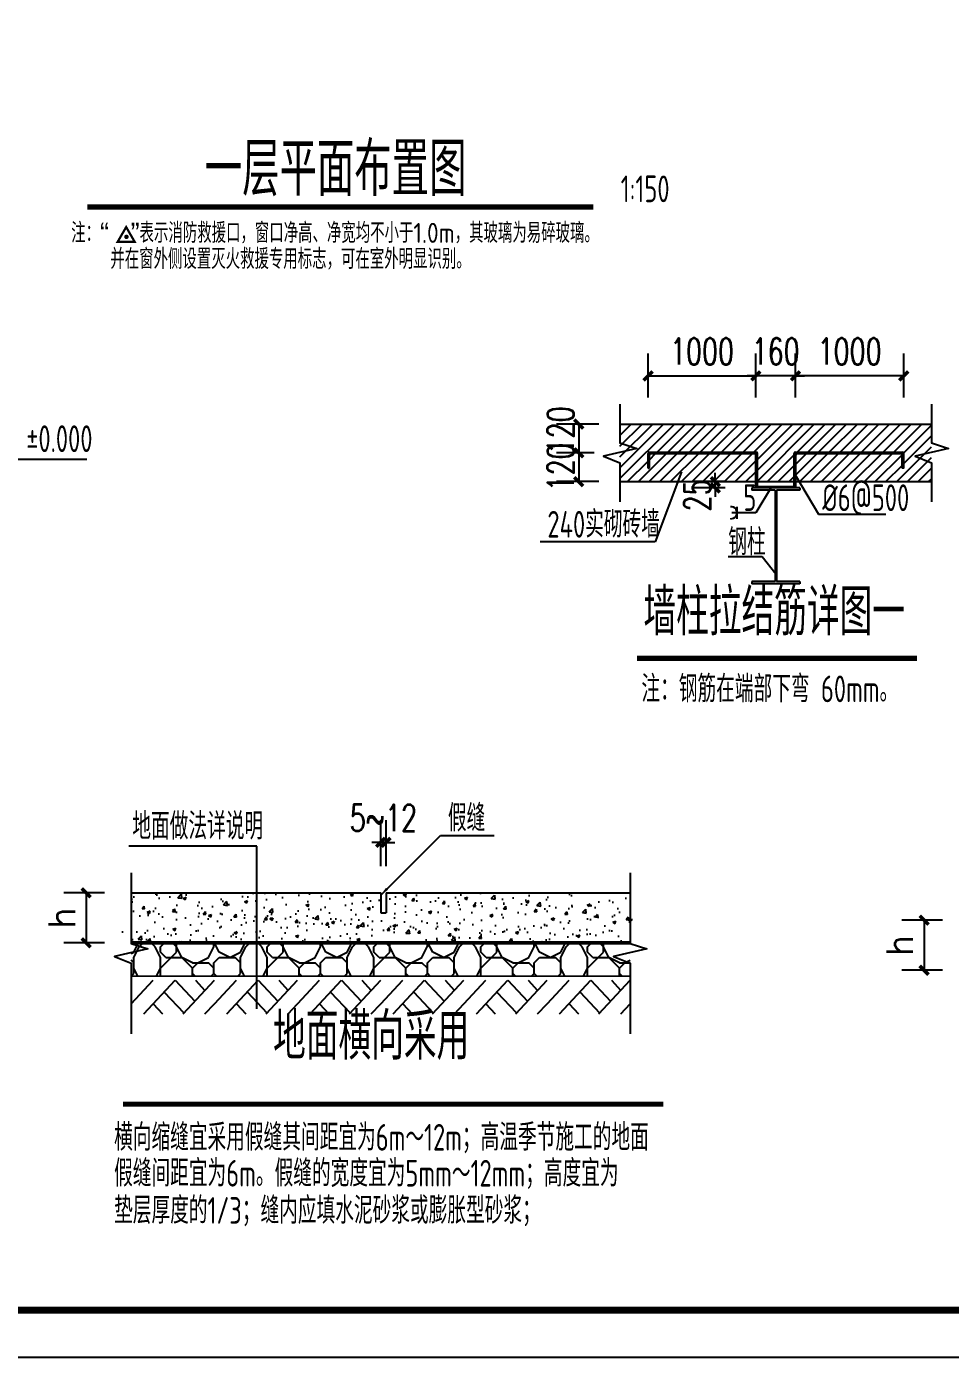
# Model space of a CAD drawing. Extents: x 177291 to 1288761, y 177638 to 322898.
# Drawn here: x 347757 to 368522, y 251928 to 281823 of the extents above; entities that cross this region are included whole.
import ezdxf
from ezdxf.enums import TextEntityAlignment as Align

# ---------------------------------------------------------------- set-up
doc = ezdxf.new("R2010")
doc.units = 0
doc.header["$LTSCALE"] = 1000
for name, color, linetype in [('AXIS', 3, 'Continuous'), ('BOLT', 251, 'Continuous'), ('GZ', 50, 'Continuous'), ('PUB_TEXT', 7, 'Continuous'), ('PUB_TITLE', 4, 'Continuous'), ('REIN', 1, 'Continuous'), ('TEXT', 7, 'Continuous'), ('填充', 251, 'Continuous'), ('文字', 7, 'Continuous')]:
    doc.layers.add(name, color=color, linetype=linetype)
doc.styles.add('-GBCBIGGBENOR', font='GBENOR.shx', dxfattribs={"bigfont": 'GBCBIG.shx'})
doc.styles.add('_TCH_DIM_T3', font='SIMPLEX', dxfattribs={"width": 0.705882, "bigfont": 'GBCBIG'})
doc.styles.add('TSSD_Norm', font='tssdeng.shx', dxfattribs={"bigfont": 'hztxt.shx'})
doc.dimstyles.new('TCH-200-1', dxfattribs={"dimtxt": 595, "dimasz": 200, "dimexe": 500, "dimexo": 600, "dimgap": 252.5, "dimtad": 1, "dimdec": 0, "dimzin": 0, "dimdsep": 46, "dimtxsty": '_TCH_DIM_T3', "dimblk": 'ARCHTICK', "dimcen": 0.09, "dimclrd": 3, "dimclre": 3, "dimclrt": 7, "dimazin": 2, "dimtfac": 1, "dimtdec": 0, "dimtix": 1, "dimtmove": 2, "dimatfit": 3, "dimfxl": 1, "dimtolj": 1, "dimtzin": 0, "dimarcsym": 0})

# ---------------------------------------------------------------- blocks, each defined once
blk = doc.blocks.new('_ArchTick')
at = {"color": 0, "linetype": 'ByBlock', "const_width": 0.4}
blk.add_lwpolyline([(-0.5, -0.5), (0.5, 0.5)], dxfattribs=at)
blk = doc.blocks.new('*D384')
at = {"layer": 'AXIS', "color": 3, "lineweight": -2, "transparency": 16777216}
for p, q in [((363237, 271601), (363237, 271801)), ((363459, 271601), (362737, 271601)), ((363459, 271461), (362737, 271461)), ((363237, 271461), (363237, 271601)), ((363237, 271461), (363237, 271261))]:
    blk.add_line(p, q, dxfattribs=at)
at = {"layer": 'Defpoints', "color": 0, "transparency": 16777216}
for p in [(363237, 271601), (364059, 271601), (364059, 271461)]:
    blk.add_point(p, dxfattribs=at)
at = {"layer": 'AXIS', "color": 3, "lineweight": -2, "transparency": 16777216, "xscale": 200, "yscale": 200, "zscale": 200}
for p, rotation in [((363237, 271601), 270), ((363237, 271461), 90)]:
    blk.add_blockref('_ArchTick', p, dxfattribs=dict(at, rotation=rotation))
at = {"layer": 'AXIS', "color": 7, "transparency": 16777216, "insert": (362832, 271292), "char_height": 595, "attachment_point": 5, "rotation": 90, "style": '_TCH_DIM_T3'}
blk.add_mtext('\\A1;25', dxfattribs=at)
blk = doc.blocks.new('*D385')
at = {"layer": 'AXIS', "color": 3, "lineweight": -2, "transparency": 16777216}
for p, q in [((361726, 273494), (361726, 274477)), ((364151, 273494), (364151, 274477)), ((361726, 273977), (364151, 273977))]:
    blk.add_line(p, q, dxfattribs=at)
at = {"layer": 'Defpoints', "color": 0, "transparency": 16777216}
for p in [(364151, 273977), (361726, 272894), (364151, 272894)]:
    blk.add_point(p, dxfattribs=at)
at = {"layer": 'AXIS', "color": 3, "lineweight": -2, "transparency": 16777216, "xscale": 200, "yscale": 200, "zscale": 200, "rotation": 180}
blk.add_blockref('_ArchTick', (361726, 273977), dxfattribs=at)
at = {"layer": 'AXIS', "color": 3, "lineweight": -2, "transparency": 16777216, "xscale": 200, "yscale": 200, "zscale": 200}
blk.add_blockref('_ArchTick', (364151, 273977), dxfattribs=at)
at = {"layer": 'AXIS', "color": 7, "transparency": 16777216, "insert": (362938, 274527), "char_height": 595, "attachment_point": 5, "style": '_TCH_DIM_T3'}
blk.add_mtext('\\A1;1000', dxfattribs=at)
blk = doc.blocks.new('*D386')
at = {"layer": 'AXIS', "color": 3, "lineweight": -2, "transparency": 16777216}
for p, q in [((360622, 272894), (359669, 272894)), ((360169, 272894), (360169, 272247)), ((360514, 272247), (359669, 272247))]:
    blk.add_line(p, q, dxfattribs=at)
at = {"layer": 'Defpoints', "color": 0, "transparency": 16777216}
for p in [(361222, 272894), (360169, 272247), (361114, 272247)]:
    blk.add_point(p, dxfattribs=at)
at = {"layer": 'AXIS', "color": 3, "lineweight": -2, "transparency": 16777216, "xscale": 200, "yscale": 200, "zscale": 200}
for p, rotation in [((360169, 272894), 90), ((360169, 272247), 270)]:
    blk.add_blockref('_ArchTick', p, dxfattribs=dict(at, rotation=rotation))
at = {"layer": 'AXIS', "color": 7, "transparency": 16777216, "insert": (359764, 272752), "char_height": 595, "attachment_point": 5, "rotation": 90, "style": '_TCH_DIM_T3'}
blk.add_mtext('\\A1;120', dxfattribs=at)
blk = doc.blocks.new('*D387')
at = {"layer": 'AXIS', "color": 3, "lineweight": -2, "transparency": 16777216}
for p, q in [((360514, 272247), (359669, 272247)), ((360169, 272247), (360169, 271601)), ((360622, 271601), (359669, 271601))]:
    blk.add_line(p, q, dxfattribs=at)
at = {"layer": 'Defpoints', "color": 0, "transparency": 16777216}
for p in [(361114, 272247), (360169, 271601), (361222, 271601)]:
    blk.add_point(p, dxfattribs=at)
at = {"layer": 'AXIS', "color": 3, "lineweight": -2, "transparency": 16777216, "xscale": 200, "yscale": 200, "zscale": 200}
for p, rotation in [((360169, 272247), 90), ((360169, 271601), 270)]:
    blk.add_blockref('_ArchTick', p, dxfattribs=dict(at, rotation=rotation))
at = {"layer": 'AXIS', "color": 7, "transparency": 16777216, "insert": (359764, 271924), "char_height": 595, "attachment_point": 5, "rotation": 90, "style": '_TCH_DIM_T3'}
blk.add_mtext('\\A1;120', dxfattribs=at)
blk = doc.blocks.new('*D365')
at = {"layer": 'AXIS', "color": 3, "lineweight": -2, "transparency": 16777216}
for p, q in [((365040, 273494), (365040, 274477)), ((367472, 273494), (367472, 274477)), ((367472, 273977), (365040, 273977))]:
    blk.add_line(p, q, dxfattribs=at)
at = {"layer": 'Defpoints', "color": 0, "transparency": 16777216}
for p in [(365040, 273977), (365040, 272894), (367472, 272894)]:
    blk.add_point(p, dxfattribs=at)
at = {"layer": 'AXIS', "color": 3, "lineweight": -2, "transparency": 16777216, "xscale": 200, "yscale": 200, "zscale": 200, "rotation": 180}
blk.add_blockref('_ArchTick', (365040, 273977), dxfattribs=at)
at = {"layer": 'AXIS', "color": 3, "lineweight": -2, "transparency": 16777216, "xscale": 200, "yscale": 200, "zscale": 200}
blk.add_blockref('_ArchTick', (367472, 273977), dxfattribs=at)
at = {"layer": 'AXIS', "color": 7, "transparency": 16777216, "insert": (366256, 274527), "char_height": 595, "attachment_point": 5, "style": '_TCH_DIM_T3'}
blk.add_mtext('\\A1;1000', dxfattribs=at)
blk = doc.blocks.new('*D366')
at = {"layer": 'AXIS', "color": 3, "lineweight": -2, "transparency": 16777216}
for p, q in [((364151, 273494), (364151, 274477)), ((365040, 273494), (365040, 274477)), ((364151, 273977), (363951, 273977)), ((365040, 273977), (364151, 273977)), ((365040, 273977), (365240, 273977))]:
    blk.add_line(p, q, dxfattribs=at)
at = {"layer": 'Defpoints', "color": 0, "transparency": 16777216}
for p in [(364151, 273977), (364151, 272894), (365040, 272894)]:
    blk.add_point(p, dxfattribs=at)
at = {"layer": 'AXIS', "color": 3, "lineweight": -2, "transparency": 16777216, "xscale": 200, "yscale": 200, "zscale": 200}
blk.add_blockref('_ArchTick', (364151, 273977), dxfattribs=at)
at = {"layer": 'AXIS', "color": 3, "lineweight": -2, "transparency": 16777216, "xscale": 200, "yscale": 200, "zscale": 200, "rotation": 180}
blk.add_blockref('_ArchTick', (365040, 273977), dxfattribs=at)
at = {"layer": 'AXIS', "color": 7, "transparency": 16777216, "insert": (364595, 274527), "char_height": 595, "attachment_point": 5, "style": '_TCH_DIM_T3'}
blk.add_mtext('\\A1;160', dxfattribs=at)
blk = doc.blocks.new('*D485')
at = {"layer": 'AXIS', "color": 3, "lineweight": -2, "transparency": 16777216}
for p, q in [((355717, 262965), (355717, 263997)), ((355837, 262965), (355837, 263997)), ((355717, 263497), (355517, 263497)), ((355717, 263497), (355837, 263497)), ((355837, 263497), (356037, 263497))]:
    blk.add_line(p, q, dxfattribs=at)
at = {"layer": 'Defpoints', "color": 0, "transparency": 16777216}
for p in [(355837, 263497), (355717, 262365), (355837, 262365)]:
    blk.add_point(p, dxfattribs=at)
at = {"layer": 'AXIS', "color": 3, "lineweight": -2, "transparency": 16777216, "xscale": 200, "yscale": 200, "zscale": 200}
blk.add_blockref('_ArchTick', (355717, 263497), dxfattribs=at)
at = {"layer": 'AXIS', "color": 3, "lineweight": -2, "transparency": 16777216, "xscale": 200, "yscale": 200, "zscale": 200, "rotation": 180}
blk.add_blockref('_ArchTick', (355837, 263497), dxfattribs=at)
at = {"layer": 'AXIS', "color": 7, "transparency": 16777216, "insert": (355777, 264047), "char_height": 595, "attachment_point": 5, "style": '_TCH_DIM_T3'}
blk.add_mtext('\\A1;5~12', dxfattribs=at)
blk = doc.blocks.new('*U347')
for p, q in [((0, -413), (350, -62)), ((200, -562), (700, -62)), ((700, -62), (1013, -375)), ((825, -562), (1325, -62)), ((1025, -62), (1175, -212)), ((525, -238), (837, -550)), ((350, -413), (500, -562)), ((1175, -562), (1325, -413))]:
    blk.add_line(p, q)
blk = doc.blocks.new('*D599')
at = {"color": 3, "lineweight": -2, "transparency": 16777216}
for p, q in [((349509, 262365), (348598, 262365)), ((349098, 262365), (349098, 261241)), ((349509, 261241), (348598, 261241))]:
    blk.add_line(p, q, dxfattribs=at)
at = {"layer": 'Defpoints', "color": 0, "transparency": 16777216}
for p in [(350109, 262365), (349098, 261241), (350109, 261241)]:
    blk.add_point(p, dxfattribs=at)
at = {"color": 3, "lineweight": -2, "transparency": 16777216, "xscale": 200, "yscale": 200, "zscale": 200}
for p, rotation in [((349098, 262365), 90), ((349098, 261241), 270)]:
    blk.add_blockref('_ArchTick', p, dxfattribs=dict(at, rotation=rotation))
at = {"color": 7, "transparency": 16777216, "insert": (348548, 261803), "char_height": 595, "attachment_point": 5, "rotation": 90, "style": '_TCH_DIM_T3'}
blk.add_mtext('\\A1;{\\W1;h}', dxfattribs=at)
blk = doc.blocks.new('*D486')
at = {"color": 3, "lineweight": -2, "transparency": 16777216}
for p, q in [((368343, 261748), (367431, 261748)), ((367931, 261748), (367931, 260624)), ((368343, 260624), (367431, 260624))]:
    blk.add_line(p, q, dxfattribs=at)
at = {"layer": 'Defpoints', "color": 0, "transparency": 16777216}
for p in [(368943, 261748), (367931, 260624), (368943, 260624)]:
    blk.add_point(p, dxfattribs=at)
at = {"color": 3, "lineweight": -2, "transparency": 16777216, "xscale": 200, "yscale": 200, "zscale": 200}
for p, rotation in [((367931, 261748), 90), ((367931, 260624), 270)]:
    blk.add_blockref('_ArchTick', p, dxfattribs=dict(at, rotation=rotation))
at = {"color": 7, "transparency": 16777216, "insert": (367381, 261186), "char_height": 595, "attachment_point": 5, "rotation": 90, "style": '_TCH_DIM_T3'}
blk.add_mtext('\\A1;{\\W1;h}', dxfattribs=at)

msp = doc.modelspace()

# ---------------------------------------------------------------- hatches: boundary and pattern name
at = {"layer": 'BOLT'}
h = msp.add_hatch(dxfattribs=at)
h.set_pattern_fill('混凝土', color=256, scale=95.980801, style=0)
h.set_pattern_definition([(50, (-1958413.44, -1189600.3), (688.43207, -60.23), [71.9856, -791.8416]), (355, (-1958413.44, -1189600.3), (-133.17464, 721.96003), [57.58848, -633.47329]), (100.4514, (-1958356.1, -1189605.3), (555.25794, 661.7296), [61.17834, -672.96181]), (46.1842, (-1958413.44, -1189408.3), (1024.3465, -158.86648), [107.9784, -1187.7624]), (96.6356, (-1958328.1, -1189421.6), (897.09675, 934.96613), [91.76752, -1009.44256]), (351.1842, (-1958413.4, -1189408.3), (897.09602, 934.96684), [86.38272, -950.20993]), (21, (-1958317.46, -1189456.3), (572.91617, -386.43684), [71.9856, -791.8416]), (326, (-1958317.46, -1189456.3), (233.536, 696.00482), [57.58848, -633.47329]), (71.4514, (-1958269.7, -1189488.5), (806.45241, 309.56735), [61.17834, -672.96181]), (37.5, (-1958413.44, -1189600.3), (11.671127, 319.514187), [0, -625.79482, 0, -643.071366, 0, -635.872806]), (7.5, (-1958413.44, -1189600.3), (252.49625, 378.55952), [0, -366.64666, 0, -611.3977, 0, -242.35152]), (327.5, (-1958627.48, -1189600.3), (512.36705, -21.648347), [0, -239.952, 0, -748.65025, 0, -993.40129]), (317.5, (-1958723.46, -1189600.3), (559.74676, 96.081564), [0, -311.9376, 0, -497.18055, 0, -705.45889])])
h.paths.add_polyline_path([(361325.23, 261241.31), (361325.23, 261367.54), (360931.56, 261507.22), (361718.91, 261646.05), (361325.23, 261789.33), (361325.23, 262365.48), (355837.19, 262365.48), (355837.19, 261915.57), (355717.22, 261915.57), (355717.22, 262365.48), (350109.2, 262365.48), (350109.2, 261789.33), (350502.87, 261646.05), (349715.53, 261507.22), (350109.2, 261367.54), (350109.2, 261241.31)])
h = msp.add_hatch(dxfattribs=at)
h.set_pattern_fill('STONES', color=256, scale=2399.520024, style=0, pattern_type=2)
h.set_pattern_definition([(0, (-1956733.8, -1189600.3), (0, 2399.52), [119.976, -359.928, 119.976, -1799.64]), (0, (-1956134, -1189360.3), (0, 2399.52), [119.976, -2279.544]), (0, (-1957333.7, -1189120.4), (0, 2399.52), [239.952, -2159.568]), (0, (-1957933.5, -1189000.4), (0, 2399.52), [359.928, -2039.592]), (0, (-1956733.8, -1188880.4), (0, 2399.52), [239.952, -239.952, 359.928, -1559.688]), (0, (-1956853.8, -1188520.5), (0, 2399.52), [359.928, -2039.592]), (0, (-1957453.6, -1188400.5), (0, 2399.52), [359.928, -839.832, 359.928, -839.832]), (0, (-1957933.5, -1188040.6), (0, 2399.52), [359.928, -119.976, 119.976, -1799.64]), (0, (-1956373.9, -1187800.6), (0, 2399.52), [119.976, -2279.544]), (0, (-1956853.8, -1187560.7), (0, 2399.52), [239.952, -2159.568]), (90, (-1958413.4, -1187440.7), (-2399.52, 1e-13), [239.952, -2159.568]), (90, (-1958173.5, -1189120.4), (-2399.52, 1e-13), [119.976, -239.952, 359.928, -1679.664]), (90, (-1957573.6, -1188880.4), (-2399.52, 1e-13), [479.904, -119.976, 119.976, -1679.664]), (90, (-1957213.7, -1188280.6), (-2399.52, 1e-13), [359.928, -2039.592]), (90, (-1957093.7, -1189360.3), (-2399.52, 1e-13), [239.952, -2159.568]), (90, (-1956973.7, -1187440.7), (-2399.52, 1e-13), [239.952, -2159.568]), (90, (-1956853.8, -1188880.4), (-2399.52, 1e-13), [239.952, -1199.76, 119.976, -839.832]), (90, (-1956493.8, -1187680.7), (-2399.52, 1e-13), [119.976, -119.976, 119.976, -2039.592]), (90, (-1956373.9, -1188760.5), (-2399.52, 1e-13), [239.952, -359.928, 239.952, -1559.688]), (90, (-1956253.9, -1189360.3), (-2399.52, 1e-13), [239.952, -2159.568]), (45, (-1958293.5, -1189360.3), (3e-13, 2399.52), [339.3425, -678.6867, 509.015, -1866.3895]), (45, (-1958413.4, -1189360.3), (3e-13, 2399.52), [339.3434, -3054.0904]), (45, (-1957093.7, -1189120.4), (3e-13, 2399.52), [339.3434, -3054.0904]), (45, (-1957333.7, -1187920.6), (3e-13, 2399.52), [339.3434, -3054.0904]), (45, (-1956253.9, -1189120.4), (3e-13, 2399.52), [339.3434, -3054.0904]), (45, (-1958293.5, -1188880.4), (3e-13, 2399.52), [169.6717, -3223.762]), (45, (-1958053.5, -1188160.6), (3e-13, 2399.52), [169.6717, -3223.762]), (45, (-1957813.6, -1189000.4), (3e-13, 2399.52), [169.6717, -3223.762]), (45, (-1957573.6, -1188160.6), (3e-13, 2399.52), [169.6717, -3223.762]), (45, (-1956853.8, -1188640.5), (3e-13, 2399.52), [169.6717, -3223.762]), (45, (-1956853.8, -1187320.7), (3e-13, 2399.52), [169.6717, -3223.762]), (45, (-1956613.8, -1187560.7), (3e-13, 2399.52), [169.6717, -3223.762]), (45, (-1956493.8, -1188880.4), (3e-13, 2399.52), [169.6717, -3223.762]), (45, (-1956373.9, -1189480.3), (3e-13, 2399.52), [169.6717, -3223.762]), (45, (-1956373.9, -1188520.5), (3e-13, 2399.52), [169.6717, -3223.762]), (45, (-1956373.9, -1187320.7), (3e-13, 2399.52), [169.6717, -3223.762]), (45, (-1956253.9, -1187800.6), (3e-13, 2399.52), [169.6717, -3223.762]), (135, (-1956733.8, -1187560.7), (-2399.52, 3e-13), [169.6717, -3223.762]), (135, (-1956493.8, -1187320.7), (-2399.52, 3e-13), [169.6717, -3223.762]), (135, (-1956373.9, -1187800.6), (-2399.52, 3e-13), [169.6717, -3223.762]), (135, (-1956014, -1187320.7), (-2399.52, 3e-13), [169.6717, -3223.762]), (135, (-1957213.7, -1188160.6), (-2399.52, 3e-13), [169.6717, -3223.762]), (135, (-1957453.6, -1188400.5), (-2399.52, 3e-13), [169.6717, -3223.762]), (135, (-1958173.5, -1189000.4), (-2399.52, 3e-13), [169.6717, -3223.762]), (135, (-1957933.5, -1189000.4), (-2399.52, 3e-13), [169.6717, -3223.762]), (135, (-1957693.6, -1188160.6), (-2399.52, 3e-13), [169.6717, -3223.762]), (135, (-1958173.5, -1188520.5), (-2399.52, 3e-13), [169.6717, -3223.762]), (135, (-1956733.8, -1188880.4), (-2399.52, 3e-13), [169.6717, -3223.762]), (135, (-1956373.9, -1188640.5), (-2399.52, 3e-13), [169.6717, -3223.762]), (135, (-1956253.9, -1189120.4), (-2399.52, 3e-13), [169.6717, -3223.762]), (135, (-1956253.9, -1188880.4), (-2399.52, 3e-13), [169.6717, -3223.762]), (135, (-1956133.9, -1189360.3), (-2399.52, 3e-13), [169.6717, -3223.762]), (135, (-1958053.5, -1187920.6), (-2399.52, 3e-13), [339.3434, -3054.0904]), (135, (-1956853.8, -1188640.5), (-2399.52, 3e-13), [339.3434, -3054.0904]), (135, (-1956973.7, -1189480.3), (-2399.52, 3e-13), [848.3584, -2545.0753]), (26.56505, (-1958413.4, -1188400.5), (2399.52002, 1e-06), [268.2663, -5097.2235]), (26.56505, (-1958053.5, -1189120.4), (2399.52002, 1e-06), [268.2663, -5097.2235]), (26.56505, (-1957573.6, -1188040.6), (2399.52002, 1e-06), [268.2663, -5097.2235]), (26.56505, (-1956613.8, -1189600.3), (2399.52002, 1e-06), [268.2663, -5097.2235]), (26.56505, (-1956973.7, -1189000.4), (2399.52002, 1e-06), [268.2663, -5097.2235]), (26.56505, (-1956733.8, -1188520.5), (2399.52002, 1e-06), [268.2663, -5097.2235]), (26.56505, (-1957093.7, -1187680.7), (2399.52002, 1e-06), [268.2663, -5097.2235]), (26.56505, (-1956253.9, -1187800.6), (2399.52002, 1e-06), [268.2663, -5097.2235]), (63.43495, (-1958173.5, -1188400.5), (1e-06, 2399.52002), [268.2663, -5097.2235]), (63.43495, (-1958173.5, -1188280.6), (1e-06, 2399.52002), [268.2663, -5097.2235]), (63.43495, (-1957213.7, -1187920.6), (1e-06, 2399.52002), [536.5327, -4828.9572]), (63.43495, (-1956373.9, -1188040.6), (1e-06, 2399.52002), [268.2663, -5097.2235]), (63.43495, (-1956493.8, -1188400.5), (1e-06, 2399.52002), [268.2663, -5097.2235]), (63.43495, (-1957693.6, -1188880.4), (1e-06, 2399.52002), [268.2663, -5097.2235]), (63.43495, (-1956493.8, -1187560.7), (1e-06, 2399.52002), [268.2663, -5097.2235]), (63.43495, (-1956133.9, -1187680.7), (1e-06, 2399.52002), [268.2663, -5097.2235]), (116.56505, (-1958293.5, -1187680.7), (-1e-06, 2399.52002), [268.2663, -5097.2235]), (116.56505, (-1956973.7, -1189600.3), (-1e-06, 2399.52002), [268.2663, -5097.2235]), (116.56505, (-1958053.5, -1188040.6), (-1e-06, 2399.52002), [268.2663, -5097.2235]), (116.56505, (-1956253.9, -1188280.6), (-1e-06, 2399.52002), [268.2663, -5097.2235]), (116.56505, (-1957093.7, -1188400.5), (-1e-06, 2399.52002), [268.2663, -5097.2235]), (116.56505, (-1956373.9, -1187920.6), (-1e-06, 2399.52002), [268.2663, -5097.2235]), (116.56505, (-1957573.6, -1188400.5), (-1e-06, 2399.52002), [268.2663, -5097.2235]), (116.56505, (-1958053.5, -1188880.4), (-1e-06, 2399.52002), [268.2663, -5097.2235]), (153.43495, (-1958173.5, -1187800.6), (-2399.52002, 1e-06), [268.2663, -5097.2235]), (153.43495, (-1957333.7, -1189120.4), (-2399.52002, 1e-06), [268.2663, -5097.2235]), (153.43495, (-1957813.6, -1188040.6), (-2399.52002, 1e-06), [268.2663, -5097.2235]), (153.43495, (-1956373.9, -1189000.4), (-2399.52002, 1e-06), [268.2663, -5097.2235]), (153.43495, (-1956733.8, -1189600.3), (-2399.52002, 1e-06), [268.2663, -5097.2235]), (153.43495, (-1956493.8, -1187680.7), (-2399.52002, 1e-06), [268.2663, -5097.2235]), (153.43495, (-1956853.8, -1188520.5), (-2399.52002, 1e-06), [268.2663, -5097.2235]), (153.43495, (-1958173.5, -1187800.6), (-2399.52002, 1e-06), [268.2663, -5097.2235]), (153.43495, (-1956013.9, -1188400.5), (-2399.52002, 1e-06), [268.2663, -5097.2235]), (243.43495, (-1958293.5, -1189360.3), (-1e-06, -2399.52002), [268.2663, -5097.2235])])
h.paths.add_polyline_path([(361325.23, 261241.31), (350109.2, 261241.31), (350109.2, 260491.46), (361325.23, 260491.46)])
at = {"layer": '填充', "ltscale": 100}
h = msp.add_hatch(dxfattribs=at)
h.set_pattern_fill('ANSI31', color=256, scale=107.773627, style=0)
h.set_pattern_definition([(45, (29191.14, -339694.73), (-120.979347, 120.979347), [])])
edge = h.paths.add_edge_path()
edge.add_line((361095.36, 272893.81), (368100.65, 272893.81))
edge.add_line((368100.65, 272893.81), (368100.65, 272310.29))
edge.add_line((368100.65, 272310.29), (368165.31, 272310.29))
edge.add_line((368165.31, 272310.29), (368035.99, 272256.4))
edge.add_line((368035.99, 272256.4), (368100.65, 272256.4))
edge.add_line((368100.65, 272256.4), (368100.65, 271600.53))
edge.add_line((368100.65, 271600.53), (365045.27, 271600.53))
edge.add_line((365045.27, 271600.53), (365045.27, 272204.06))
edge.add_arc((365072.21, 272204.06), 26.94, 90, 180, ccw=False)
edge.add_line((365072.21, 272231.01), (367410.9, 272231.01))
edge.add_arc((367410.9, 272204.06), 26.94, 0, 90, ccw=False)
edge.add_line((367437.84, 272204.06), (367437.84, 271907.68))
edge.add_spline(control_points=[(367437.84, 271907.68), (367441.57, 271904.23), (367449.68, 271896.73), (367456.57, 271916.89), (367465.77, 271910.67), (367470.17, 271907.68)], knot_values=[0, 0, 0, 0, 11.14272373, 24.20817655, 36.21689689, 36.21689689, 36.21689689, 36.21689689], degree=3, periodic=0)
edge.add_spline(control_points=[(367454.01, 271907.68), (367456.4, 271906.03), (367461.64, 271902.4), (367467.17, 271905.82), (367470.17, 271907.68)], knot_values=[0, 0, 0, 0, 1.48940315, 3.27118704, 3.27118704, 3.27118704, 3.27118704], degree=3, periodic=0)
edge.add_line((367470.17, 271900.54), (367470.17, 272236.39))
edge.add_arc((367443.23, 272236.39), 26.94, 0, 90)
edge.add_line((367443.23, 272263.34), (365039.88, 272263.34))
edge.add_arc((365039.88, 272236.39), 26.94, 90, 180)
edge.add_line((365012.94, 272236.39), (365012.94, 271600.53))
edge.add_line((365012.94, 271600.53), (364183.08, 271600.53))
edge.add_line((364183.08, 271600.53), (364183.08, 272236.39))
edge.add_arc((364156.13, 272236.39), 26.94, 0, 90)
edge.add_line((364156.13, 272263.34), (361752.78, 272263.34))
edge.add_arc((361752.78, 272236.39), 26.94, 90, 180)
edge.add_line((361725.84, 272236.39), (361725.84, 271900.54))
edge.add_spline(control_points=[(361742.01, 271907.68), (361739.62, 271906.03), (361734.37, 271902.4), (361728.85, 271905.82), (361725.84, 271907.68)], knot_values=[0, 0, 0, 0, 1.48940315, 3.27118704, 3.27118704, 3.27118704, 3.27118704], degree=3, periodic=0)
edge.add_spline(control_points=[(361725.84, 271907.68), (361730.25, 271910.67), (361739.45, 271916.89), (361746.33, 271896.73), (361754.44, 271904.23), (361758.17, 271907.68)], knot_values=[0, 0, 0, 0, 2.40174407, 5.01483463, 7.24337938, 7.24337938, 7.24337938, 7.24337938], degree=3, periodic=0)
edge.add_line((361758.17, 271907.68), (361758.17, 272204.06))
edge.add_arc((361785.12, 272204.06), 26.94, 90, 180, ccw=False)
edge.add_line((361785.12, 272231.01), (364123.8, 272231.01))
edge.add_arc((364123.8, 272204.06), 26.94, 0, 90, ccw=False)
edge.add_line((364150.75, 272204.06), (364150.75, 271600.53))
edge.add_line((364150.75, 271600.53), (361095.36, 271600.53))
edge.add_line((361095.36, 271600.53), (361095.36, 272256.4))
edge.add_line((361095.36, 272256.4), (361160.03, 272256.4))
edge.add_line((361160.03, 272256.4), (361030.7, 272310.29))
edge.add_line((361030.7, 272310.29), (361095.36, 272310.29))
edge.add_line((361095.36, 272310.29), (361095.36, 272893.81))

# ---------------------------------------------------------------- linework, layer by layer
at = {"linetype": 'ByBlock'}
for p, q in [((361095.36, 272893.81, 10360.35), (368100.65, 272893.81, 10360.35)), ((361095.36, 271600.53, 10360.35), (368100.65, 271600.53, 10360.35))]:
    msp.add_line(p, q, dxfattribs=at)
msp.add_line((363871.26, 272893.81, 10360.35), (365324.76, 272893.81, 10360.35))
at = {"color": 6, "ltscale": 10}
for p, q in [((361725.84, 271907.68, 10360.35), (361725.84, 272236.39, 10360.35)), ((361752.78, 272263.34, 10360.35), (364156.13, 272263.34, 10360.35)), ((361758.17, 271907.68, 10360.35), (361758.17, 272204.06, 10360.35)), ((361785.12, 272231.01, 10360.35), (364123.8, 272231.01, 10360.35)), ((364150.75, 271460.82, 10360.35), (364150.75, 272204.06, 10360.35)), ((364183.08, 271498.54, 10360.35), (364183.08, 272236.39, 10360.35)), ((365012.94, 271498.54, 10360.35), (365012.94, 272236.39, 10360.35)), ((365039.88, 272263.34, 10360.35), (367443.23, 272263.34, 10360.35)), ((365045.27, 271460.82, 10360.35), (365045.27, 272204.06, 10360.35)), ((365072.21, 272231.01, 10360.35), (367410.9, 272231.01, 10360.35)), ((367439.57, 271907.63, 10360.35), (367439.57, 272204.01, 10360.35)), ((367471.91, 271907.63, 10360.35), (367471.91, 272236.34, 10360.35)), ((364188.47, 271493.15, 10360.35), (365007.55, 271493.15, 10360.35))]:
    msp.add_line(p, q, dxfattribs=at)
at = {"color": 3, "const_width": 117.6}
for points in [[(349121.96, 277771.11), (360498.96, 277771.11)], [(361477.77, 267631.6), (367771.29, 267631.6)], [(349920.95, 257616.83), (362072.91, 257616.83)]]:
    msp.add_lwpolyline(points, dxfattribs=at)
at = {"linetype": 'ByBlock'}
for points, elevation in [([(361095.36, 273343.81), (361095.36, 272893.81), (361095.36, 272469.17), (361470.36, 272349.17), (360721.3, 272171.7), (361095.36, 272025.17), (361095.36, 271600.53), (361095.36, 271150.53)], 10360.35), ([(368100.65, 273343.81), (368100.65, 272893.81), (368100.65, 272469.17), (368475.65, 272349.17), (367726.59, 272171.7), (368100.65, 272025.17), (368100.65, 271600.53), (368100.65, 271150.53)], 10360.35), ([(350109.2, 262815.48), (350109.2, 262365.48), (350109.2, 261228.68), (350484.2, 261108.68), (349735.14, 260931.21), (350109.2, 260784.68), (350109.2, 259647.88), (350109.2, 259197.88)], -7568.5), ([(361325.23, 262815.48), (361325.23, 262365.48), (361325.23, 261228.68), (361700.23, 261108.68), (360951.17, 260931.21), (361325.23, 260784.68), (361325.23, 259647.88), (361325.23, 259197.88)], -7568.5), ([(350109.2, 262365.48), (355717.22, 262365.48)], -7568.5), ([(355717.22, 262365.48), (355717.22, 261915.57)], -7568.5), ([(355837.19, 262365.48), (355837.19, 261915.57)], -7568.5), ([(355837.19, 262365.48), (361325.23, 262365.48)], -7568.5), ([(355717.22, 261915.57), (355837.19, 261915.57)], -7568.5)]:
    msp.add_lwpolyline(points, dxfattribs=dict(at, elevation=elevation))
at = {"color": 6, "ltscale": 10, "elevation": -7568.5}
for points, const_width in [([(350109.2, 261241.31), (361325.23, 261241.31)], 78.73), ([(350109.2, 260491.46), (361325.23, 260491.46)], 39.37)]:
    msp.add_lwpolyline(points, dxfattribs=dict(at, const_width=const_width))
at = {"color": 6, "ltscale": 10}
for centre, radius, start, end in [((361752.78, 272236.39, 10360.35), 26.94, 90, 180), ((361785.12, 272204.06, 10360.35), 26.94, 90, 180), ((364123.8, 272204.06, 10360.35), 26.94, 0, 90), ((364156.13, 272236.39, 10360.35), 26.94, 0, 90), ((365039.88, 272236.39, 10360.35), 26.94, 90, 180), ((365072.21, 272204.06, 10360.35), 26.94, 90, 180), ((367412.63, 272204.01, 10360.35), 26.94, 0, 90), ((367444.96, 272236.34, 10360.35), 26.94, 0, 90), ((364188.47, 271498.54, 10360.35), 5.39, 180, 270), ((365007.55, 271498.54, 10360.35), 5.39, 270, 0)]:
    msp.add_arc(centre, radius, start, end, dxfattribs=at)
for points in [[(361725.84, 271907.68, 10360.35), (361738.04, 271912, 10360.35), (361747.72, 271901.77, 10360.35), (361758.17, 271907.68, 10360.35)], [(361725.84, 271907.68, 10360.35), (361734.78, 271904.19, 10360.35), (361742.01, 271907.68, 10360.35)], [(367471.91, 271907.63, 10360.35), (367459.7, 271911.94, 10360.35), (367450.03, 271901.71, 10360.35), (367439.57, 271907.63, 10360.35)], [(367471.91, 271907.63, 10360.35), (367462.96, 271904.13, 10360.35), (367455.74, 271907.63, 10360.35)]]:
    msp.add_spline(points, degree=3, dxfattribs=at)
at = {"layer": 'AXIS'}
for p, q in [((346836.14, 272107.66, 19638.28), (349114.64, 272107.66, 19638.28)), ((362476.04, 271819.24, 10360.35), (361888.68, 270248.93, 10360.35)), ((365033.71, 271751.3, 10360.35), (365560.65, 270867.28, 10360.35)), ((364498.34, 271485.82, 10360.35), (364150.02, 270903.37, 10360.35)), ((364150.02, 270903.37, 10360.35), (363606.56, 270903.37, 10360.35)), ((363726.79, 270768.65, 10360.35), (363726.79, 271038.09, 10360.35)), ((365560.65, 270867.28, 10360.35), (367074.16, 270867.28, 10360.35)), ((361888.68, 270248.93, 10360.35), (359301.3, 270248.93, 10360.35)), ((364288.46, 269912.91, 10360.35), (363528.56, 269912.91, 10360.35)), ((364596.97, 269525.56, 10360.35), (364288.46, 269912.91, 10360.35)), ((352930.79, 263411.72, -7568.5), (350051.9, 263411.72, -7568.5)), ((352930.79, 259755.72, -7568.5), (352930.79, 263411.72, -7568.5)), ((357061.33, 263650.33, -7568.5), (358269.32, 263650.33, -7568.5))]:
    msp.add_line(p, q, dxfattribs=at)
msp.add_arc((363591.26, 270903.37, 10360.35), 135.52, 263.747899, 96.252101, dxfattribs=at)
at = {"layer": 'GZ', "ltscale": 100}
for p, q in [((365136.87, 271460.82, 10360.35), (364059.14, 271460.82, 10360.35)), ((364059.14, 271460.82, 10360.35), (364059.14, 271406.93, 10360.35)), ((365136.87, 271460.82, 10360.35), (365136.87, 271406.93, 10360.35)), ((364581.84, 271406.93, 10360.35), (364059.14, 271406.93, 10360.35)), ((364581.84, 271406.93, 10360.35), (364581.84, 269359.23, 10360.35)), ((364614.17, 271406.93, 10360.35), (364614.17, 269359.23, 10360.35)), ((365136.87, 271406.93, 10360.35), (364614.17, 271406.93, 10360.35)), ((364581.84, 269359.23, 10360.35), (364059.14, 269359.23, 10360.35)), ((364059.14, 269359.23, 10360.35), (364059.14, 269305.35, 10360.35)), ((365136.87, 269359.23, 10360.35), (364614.17, 269359.23, 10360.35)), ((365136.87, 269359.23, 10360.35), (365136.87, 269305.35, 10360.35)), ((365136.87, 269305.35, 10360.35), (364059.14, 269305.35, 10360.35))]:
    msp.add_line(p, q, dxfattribs=at)
at = {"layer": 'PUB_TITLE'}
msp.add_lwpolyline([(315143.6, 314928.34), (404340.97, 314928.34), (404340.97, 251928.06), (315143.6, 251928.06)], close=True, dxfattribs=at)
at = {"layer": 'PUB_TITLE', "const_width": 159.09}
msp.add_lwpolyline([(317795.12, 252988.67), (317795.12, 313867.73), (403280.36, 313867.73), (403280.36, 252988.67)], close=True, dxfattribs=at)
at = {"layer": 'REIN', "const_width": 50, "elevation": -334.74}
msp.add_lwpolyline([(349995.33, 277319.78), (349803.58, 276987.67), (350187.07, 276987.67)], close=True, dxfattribs=at)
msp.add_lwpolyline([(349976.6, 277099.45, 1), (350026.6, 277099.45, 1)], format="xyb", close=True, dxfattribs=at)

# ---------------------------------------------------------------- block references
at = {"layer": 'BOLT', "xscale": 1.410822111822199, "yscale": 1.499700014959672, "zscale": 1.499700014999689}
for p in [(350109.2, 260491.46, -7568.5), (351978.54, 260491.46, -7568.5), (353847.88, 260491.46, -7568.5), (355717.22, 260491.46, -7568.5), (357586.56, 260491.46, -7568.5), (359455.9, 260491.46, -7568.5)]:
    msp.add_blockref('*U347', p, dxfattribs=at)

# ---------------------------------------------------------------- texts
at = {"layer": 'PUB_TEXT', "style": '-GBCBIGGBENOR'}
for s, p in [('注：“  ”表示消防救援口，窗口净高、净宽均不小于1.0m，其玻璃为易碎玻璃。', (348759.42, 276964.98)), ('并在窗外侧设置灭火救援专用标志，可在室外明显识别。', (349640.18, 276379.62, -669.48))]:
    msp.add_text(s, height=450, dxfattribs=at).set_placement(p)
at = {"layer": 'TEXT', "style": 'TSSD_Norm', "width": 0.7}
for s, height, p in [('一层平面布置图', 1200, (351763.63, 278020.05)), ('1:150', 600, (361111.57, 277878.32)), ('%%P0.000', 600, (347750.18, 272265.16, 19638.28)), ('5', 600, (363868.2, 270943.34, 10360.35)), ('%%c6@500', 600, (365643.64, 270939.37, 10360.35)), ('240实砌砖墙', 600, (359463.54, 270343.18, 10360.35)), ('注：钢筋在端部下弯 60mm。', 600, (361577.38, 266646.2, 7252.25)), ('假缝', 600, (357226.6, 263745.21, -5676.38)), ('地面做法详说明', 600, (350134.21, 263561.69, -5676.38))]:
    msp.add_text(s, height=height, dxfattribs=at).set_placement(p)
at = {"layer": 'TEXT', "linetype": 'ByBlock', "style": 'TSSD_Norm', "width": 0.7}
msp.add_text('墙柱拉结筋详图一', height=1050, dxfattribs=at).set_placement((361621.63, 267833.34), align=Align.BOTTOM_LEFT)
at = {"layer": 'TEXT', "style": 'TSSD_Norm', "width": 0.7}
for s, height, p in [('地面横向采用', 1050, (353297.63, 258302.02, -2658.93)), ('横向缩缝宜采用假缝其间距宜为6m～12m；高温季节施工的地面', 600, (349724.75, 256392.37, -2658.93)), ('假缝间距宜为6m。假缝的宽度宜为5mm～12mm；高度宜为  ', 600, (349724.75, 255585.11, -2658.93)), ('垫层厚度的1/3；缝内应填水泥砂浆或膨胀型砂浆；  ', 600, (349724.75, 254750.01, -2658.93))]:
    msp.add_text(s, height=height, dxfattribs=at).set_placement(p, align=Align.BOTTOM_LEFT)
at = {"layer": '文字', "style": 'TSSD_Norm', "width": 0.7}
msp.add_text('钢柱', height=600, dxfattribs=at).set_placement((363529.15, 269943.79, 10360.35))

# ---------------------------------------------------------------- dimensions: what is measured, and where the dimension line sits
for base, p1, p2, picture, middle in [((349097.95, 261241.31, -7568.5), (350109.2, 262365.48, -7568.5), (350109.2, 261241.31, -7568.5), '*D599', (348547.95, 261803.39, -7568.5)), ((367931.28, 260624.11), (368942.53, 261748.29), (368942.53, 260624.11), '*D486', (367381.28, 261186.2))]:
    dim = msp.add_linear_dim(base=base, p1=p1, p2=p2, angle=90, text='{\\W1;h}', dimstyle='TCH-200-1')
    dim.commit()
    dim.dimension.update_dxf_attribs({"geometry": picture, "text_midpoint": middle})
at = {"layer": 'AXIS'}
for base, p1, p2, text, picture, middle in [((364150.75, 273976.71), (361725.84, 272893.81), (364150.75, 272893.81), '1000', '*D385', (362938.29, 274526.71)), ((364150.75, 273976.71), (365039.88, 272893.81), (364150.75, 272893.81), '160', '*D366', (364595.31, 274526.71)), ((365039.88, 273976.71), (367471.91, 272893.81), (365039.88, 272893.81), '1000', '*D365', (366255.89, 274526.71)), ((355837.19, 263496.76), (355717.22, 262365.48), (355837.19, 262365.48), '5~12', '*D485', (355777.2, 264046.76))]:
    dim = msp.add_linear_dim(base=base, p1=p1, p2=p2, text=text, dimstyle='TCH-200-1', dxfattribs=at)
    dim.commit()
    dim.dimension.update_dxf_attribs({"geometry": picture, "text_midpoint": middle})
for base, p1, p2, angle, text, picture, middle in [((360168.8, 272247.17), (361221.68, 272893.81), (361113.91, 272247.17), 270, '120', '*D386', (359764.21, 272752.3)), ((360168.8, 271600.53), (361113.91, 272247.17), (361221.68, 271600.53), 270, '120', '*D387', (359764.21, 271923.85)), ((363236.93, 271600.53), (364059.14, 271460.82), (364059.14, 271600.53), 90, '25', '*D384', (362832.34, 271291.89))]:
    dim = msp.add_linear_dim(base=base, p1=p1, p2=p2, angle=angle, text=text, dimstyle='TCH-200-1', dxfattribs=at)
    dim.commit()
    dim.dimension.update_dxf_attribs({"geometry": picture, "text_midpoint": middle, "dimtype": 160})

# ---------------------------------------------------------------- leaders
msp.add_leader([(355717.22, 262313.62, -7568.5), (357061.33, 263650.33, -7568.5)], dimstyle='TCH-200-1', dxfattribs=at)

doc.saveas('drawing.dxf')
